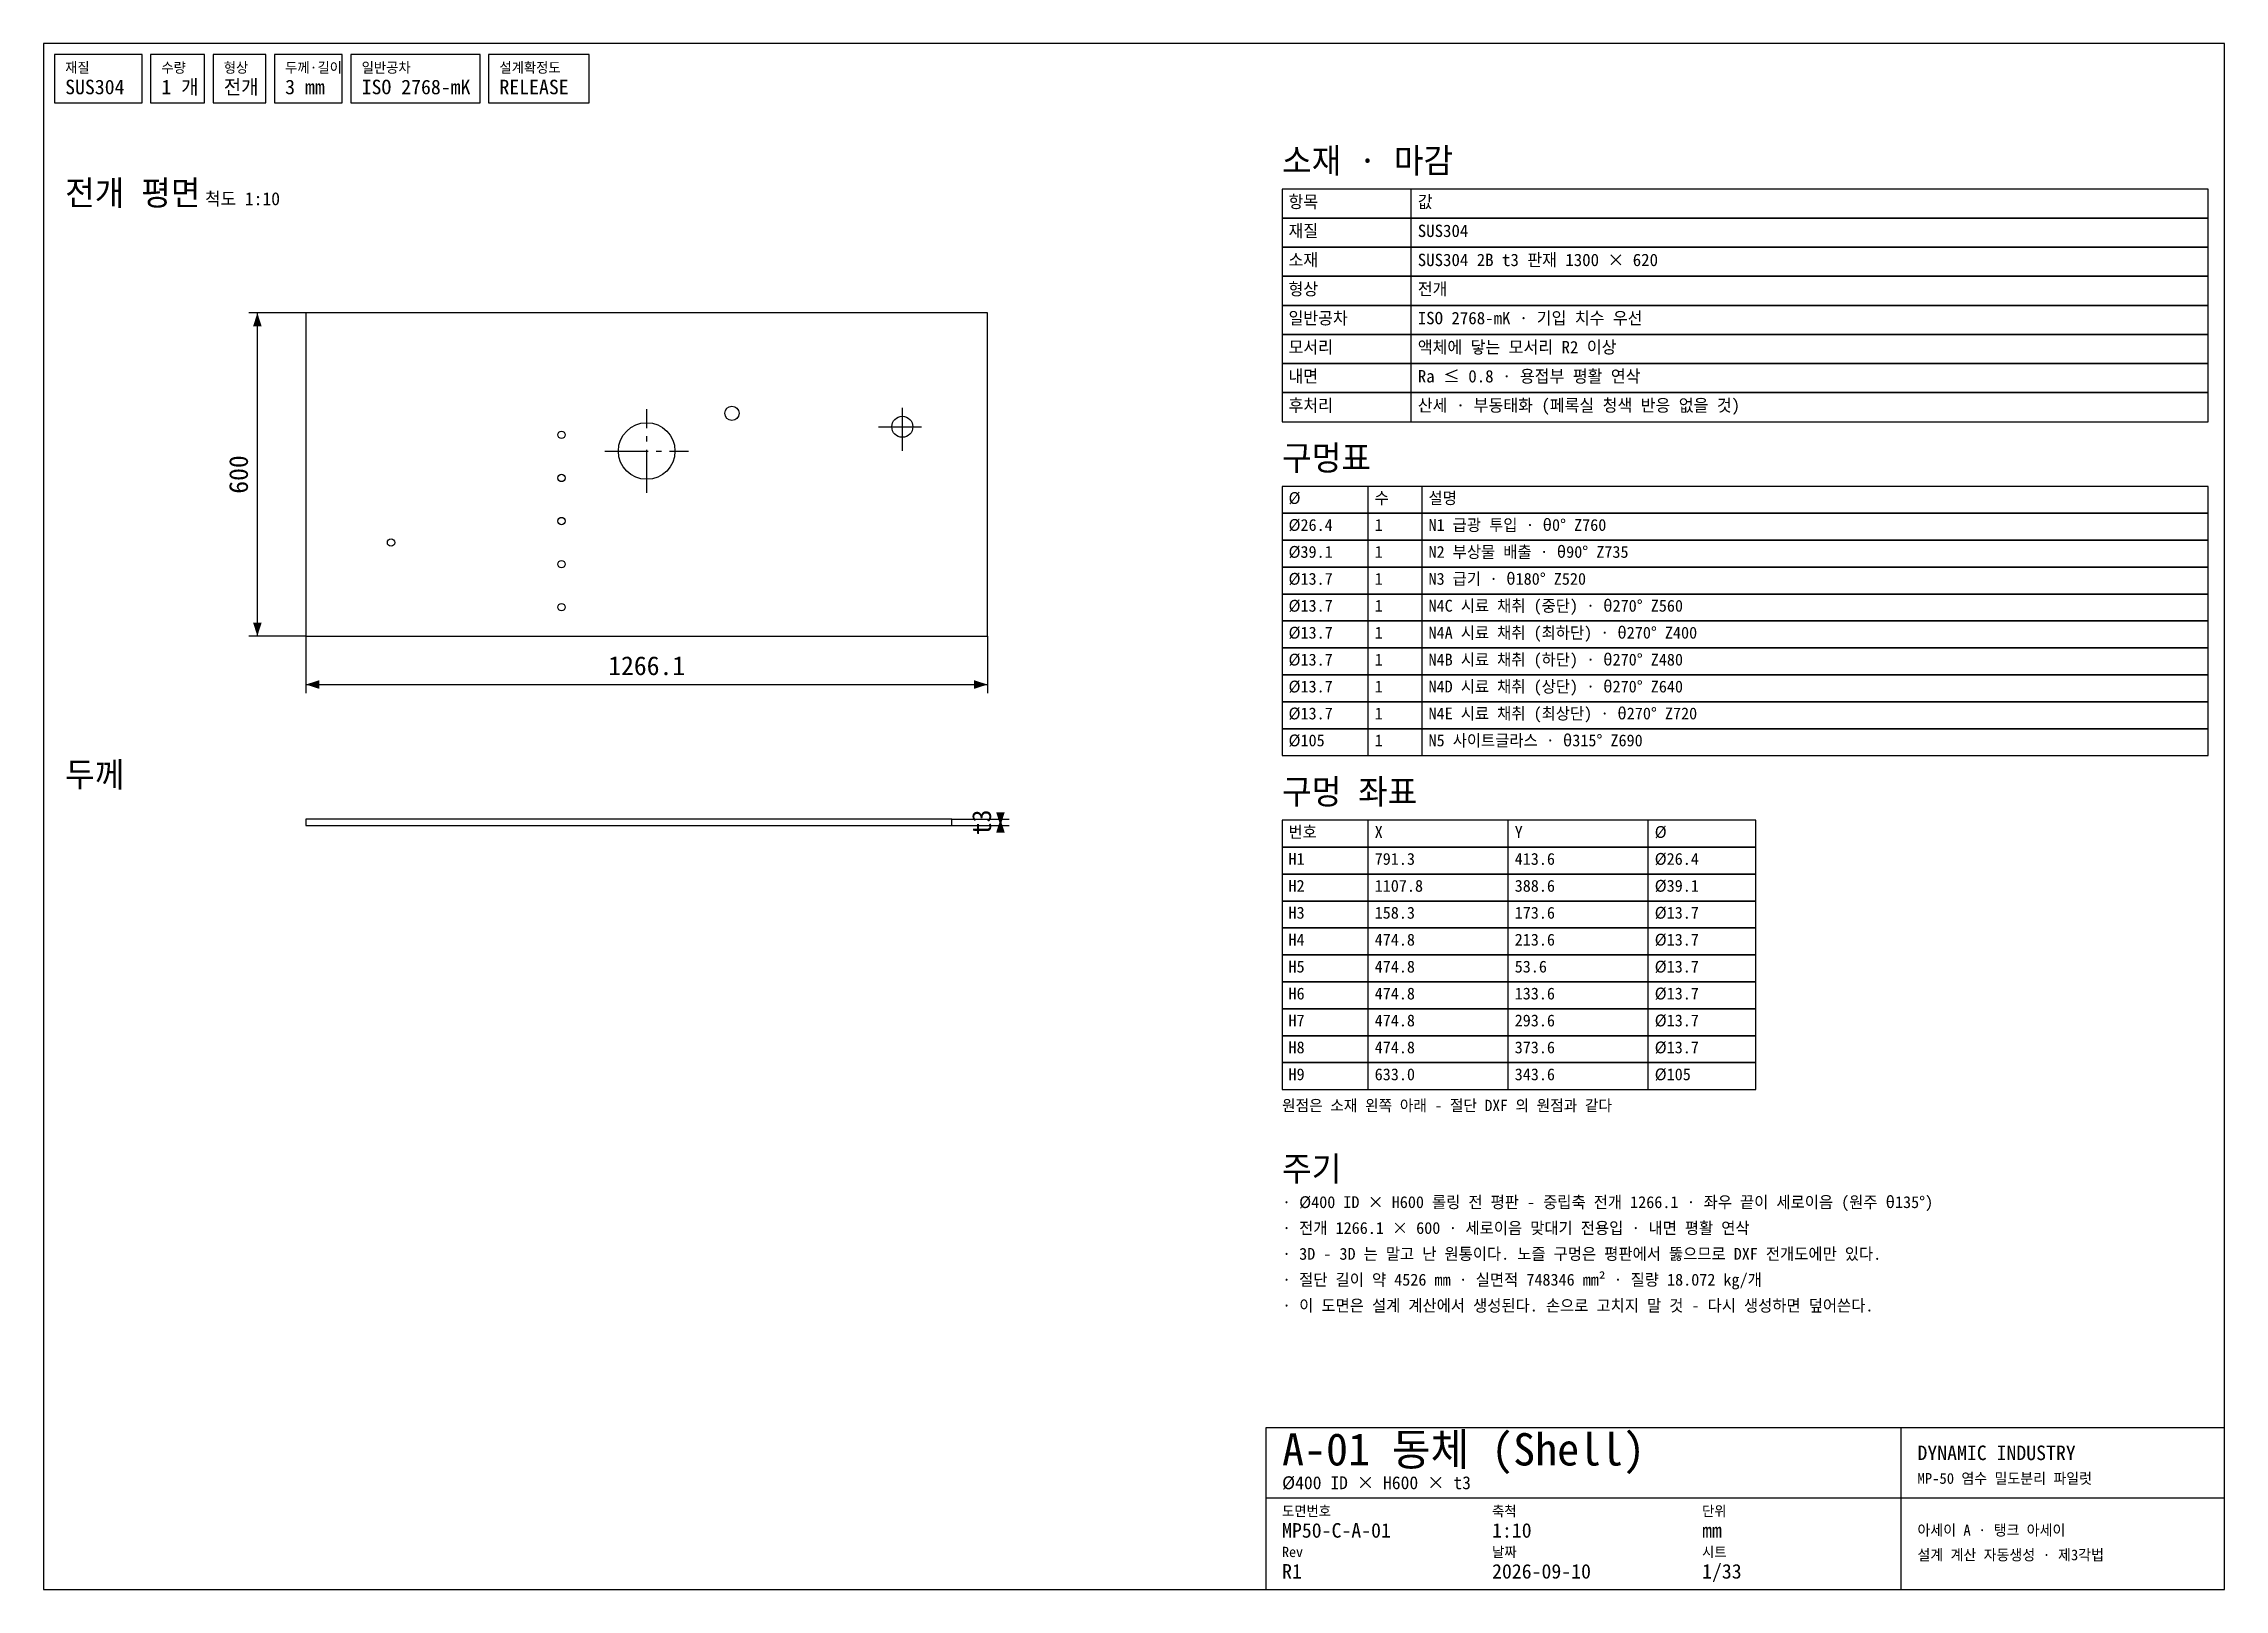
# Model space of a CAD drawing. Header units: millimetres. Extents: x 10 to 415, y 5 to 292.
import ezdxf
from ezdxf.enums import TextEntityAlignment as Align

# ---------------------------------------------------------------- set-up
doc = ezdxf.new("R2010")
doc.units = ezdxf.units.MM
doc.linetypes.add('CENTER', pattern=[12, 8, -1.5, 1, -1.5])
for name, color, linetype in [('CENTER', 2, 'CENTER'), ('CUT', 7, 'CONTINUOUS'), ('DIM', 3, 'CONTINUOUS'), ('FRAME', 7, 'CONTINUOUS'), ('HOLE', 7, 'CONTINUOUS'), ('NOTE', 8, 'CONTINUOUS'), ('TEXT', 3, 'CONTINUOUS')]:
    doc.layers.add(name, color=color, linetype=linetype)

msp = doc.modelspace()

# ---------------------------------------------------------------- linework, layer by layer
at = {"layer": 'CENTER'}
for p, q in [((122, 208.608984), (122, 224.108984)), ((169.477319, 216.403984), (169.477319, 225.313984)), ((165.022319, 220.858984), (173.932319, 220.858984)), ((114.25, 216.358984), (129.75, 216.358984))]:
    msp.add_line(p, q, dxfattribs=at)
at = {"layer": 'CUT'}
for points in [[(58.696908, 182), (185.303092, 182), (185.303092, 242), (58.696908, 242)], [(58.696908, 146.8), (178.696908, 146.8), (178.696908, 148), (58.696908, 148)]]:
    msp.add_lwpolyline(points, close=True, dxfattribs=at)
at = {"layer": 'DIM'}
for p, q in [((58.696908, 242), (48.096908, 242)), ((49.696908, 182), (49.696908, 242)), ((58.696908, 182), (48.096908, 182)), ((58.696908, 182), (58.696908, 171.4)), ((185.303092, 182), (185.303092, 171.4)), ((58.696908, 173), (185.303092, 173)), ((178.696908, 148), (189.296908, 148)), ((178.696908, 146.8), (189.296908, 146.8)), ((187.696908, 146.8), (187.696908, 148))]:
    msp.add_line(p, q, dxfattribs=at)
for points in [[(49.696908, 242), (48.896908, 239.5), (50.496908, 239.5)], [(49.696908, 182), (50.496908, 184.5), (48.896908, 184.5)], [(58.696908, 173), (61.196908, 172.2), (61.196908, 173.8)], [(185.303092, 173), (182.803092, 173.8), (182.803092, 172.2)], [(187.696908, 146.8), (188.496908, 149.3), (186.896908, 149.3)], [(187.696908, 148), (186.896908, 145.5), (188.496908, 145.5)]]:
    msp.add_solid(points, dxfattribs=at)
at = {"layer": 'FRAME'}
for p, q in [((264, 259.6), (264, 265)), ((264, 254.2), (264, 259.6)), ((264, 248.8), (264, 254.2)), ((264, 243.4), (264, 248.8)), ((264, 238), (264, 243.4)), ((264, 232.6), (264, 238)), ((264, 227.2), (264, 232.6)), ((264, 221.8), (264, 227.2)), ((256, 204.8), (256, 209.8)), ((266, 204.8), (266, 209.8)), ((256, 199.8), (256, 204.8)), ((266, 199.8), (266, 204.8)), ((256, 194.8), (256, 199.8)), ((266, 194.8), (266, 199.8)), ((256, 189.8), (256, 194.8)), ((266, 189.8), (266, 194.8)), ((256, 184.8), (256, 189.8)), ((266, 184.8), (266, 189.8)), ((256, 179.8), (256, 184.8)), ((266, 179.8), (266, 184.8)), ((256, 174.8), (256, 179.8)), ((266, 174.8), (266, 179.8)), ((256, 169.8), (256, 174.8)), ((266, 169.8), (266, 174.8)), ((256, 164.8), (256, 169.8)), ((266, 164.8), (266, 169.8)), ((256, 159.8), (256, 164.8)), ((266, 159.8), (266, 164.8)), ((256, 142.8), (256, 147.8)), ((282, 142.8), (282, 147.8)), ((308, 142.8), (308, 147.8)), ((256, 137.8), (256, 142.8)), ((282, 137.8), (282, 142.8)), ((308, 137.8), (308, 142.8)), ((256, 132.8), (256, 137.8)), ((282, 132.8), (282, 137.8)), ((308, 132.8), (308, 137.8)), ((256, 127.8), (256, 132.8)), ((282, 127.8), (282, 132.8)), ((308, 127.8), (308, 132.8)), ((256, 122.8), (256, 127.8)), ((282, 122.8), (282, 127.8)), ((308, 122.8), (308, 127.8)), ((256, 117.8), (256, 122.8)), ((282, 117.8), (282, 122.8)), ((308, 117.8), (308, 122.8)), ((256, 112.8), (256, 117.8)), ((282, 112.8), (282, 117.8)), ((308, 112.8), (308, 117.8)), ((256, 107.8), (256, 112.8)), ((282, 107.8), (282, 112.8)), ((308, 107.8), (308, 112.8)), ((256, 102.8), (256, 107.8)), ((282, 102.8), (282, 107.8)), ((308, 102.8), (308, 107.8)), ((256, 97.8), (256, 102.8)), ((282, 97.8), (282, 102.8)), ((308, 97.8), (308, 102.8)), ((355, 5), (355, 35)), ((237, 22), (415, 22))]:
    msp.add_line(p, q, dxfattribs=at)
for points in [[(10, 5), (415, 5), (415, 292), (10, 292)], [(12, 281), (28.275248, 281), (28.275248, 290), (12, 290)], [(29.875248, 281), (39.860144, 281), (39.860144, 290), (29.875248, 290)], [(41.460144, 281), (51.260144, 281), (51.260144, 290), (41.460144, 290)], [(52.860144, 281), (65.468144, 281), (65.468144, 290), (52.860144, 290)], [(67.068144, 281), (91.051568, 281), (91.051568, 290), (67.068144, 290)], [(92.651568, 281), (111.297632, 281), (111.297632, 290), (92.651568, 290)], [(240, 259.6), (412, 259.6), (412, 265), (240, 265)], [(240, 254.2), (412, 254.2), (412, 259.6), (240, 259.6)], [(240, 248.8), (412, 248.8), (412, 254.2), (240, 254.2)], [(240, 243.4), (412, 243.4), (412, 248.8), (240, 248.8)], [(240, 238), (412, 238), (412, 243.4), (240, 243.4)], [(240, 232.6), (412, 232.6), (412, 238), (240, 238)], [(240, 227.2), (412, 227.2), (412, 232.6), (240, 232.6)], [(240, 221.8), (412, 221.8), (412, 227.2), (240, 227.2)], [(240, 204.8), (412, 204.8), (412, 209.8), (240, 209.8)], [(240, 199.8), (412, 199.8), (412, 204.8), (240, 204.8)], [(240, 194.8), (412, 194.8), (412, 199.8), (240, 199.8)], [(240, 189.8), (412, 189.8), (412, 194.8), (240, 194.8)], [(240, 184.8), (412, 184.8), (412, 189.8), (240, 189.8)], [(240, 179.8), (412, 179.8), (412, 184.8), (240, 184.8)], [(240, 174.8), (412, 174.8), (412, 179.8), (240, 179.8)], [(240, 169.8), (412, 169.8), (412, 174.8), (240, 174.8)], [(240, 164.8), (412, 164.8), (412, 169.8), (240, 169.8)], [(240, 159.8), (412, 159.8), (412, 164.8), (240, 164.8)], [(240, 142.8), (328, 142.8), (328, 147.8), (240, 147.8)], [(240, 137.8), (328, 137.8), (328, 142.8), (240, 142.8)], [(240, 132.8), (328, 132.8), (328, 137.8), (240, 137.8)], [(240, 127.8), (328, 127.8), (328, 132.8), (240, 132.8)], [(240, 122.8), (328, 122.8), (328, 127.8), (240, 127.8)], [(240, 117.8), (328, 117.8), (328, 122.8), (240, 122.8)], [(240, 112.8), (328, 112.8), (328, 117.8), (240, 117.8)], [(240, 107.8), (328, 107.8), (328, 112.8), (240, 112.8)], [(240, 102.8), (328, 102.8), (328, 107.8), (240, 107.8)], [(240, 97.8), (328, 97.8), (328, 102.8), (240, 102.8)], [(237, 5), (415, 5), (415, 35), (237, 35)]]:
    msp.add_lwpolyline(points, close=True, dxfattribs=at)
at = {"layer": 'HOLE'}
for points in [[(136.505773, 223.358984, -1), (139.145773, 223.358984, -1)], [(167.522319, 220.858984, -1), (171.432319, 220.858984, -1)], [(105.489227, 219.358984, -1), (106.859227, 219.358984, -1)], [(116.75, 216.358984, -1), (127.25, 216.358984, -1)], [(105.489227, 211.358984, -1), (106.859227, 211.358984, -1)], [(105.489227, 203.358984, -1), (106.859227, 203.358984, -1)], [(73.837681, 199.358984, -1), (75.207681, 199.358984, -1)], [(105.489227, 195.358984, -1), (106.859227, 195.358984, -1)], [(105.489227, 187.358984, -1), (106.859227, 187.358984, -1)]]:
    msp.add_lwpolyline(points, format="xyb", close=True, dxfattribs=at)

# ---------------------------------------------------------------- texts
at = {"layer": 'DIM'}
for s, p in [('600', (47.946908, 212)), ('t3', (185.946908, 147.4))]:
    msp.add_text(s, height=3.5, rotation=90, dxfattribs=at).set_placement(p, align=Align.CENTER)
msp.add_text('1266.1', height=3.5, dxfattribs=at).set_placement((122, 174.75), align=Align.CENTER)
at = {"layer": 'FRAME'}
for s, height, p in [('SUS304', 2.7, (14, 282.6)), ('1 개', 2.7, (31.875248, 282.6)), ('전개', 2.7, (43.460144, 282.6)), ('3 mm', 2.7, (54.860144, 282.6)), ('ISO 2768-mK', 2.7, (69.068144, 282.6)), ('RELEASE', 2.7, (94.651568, 282.6)), ('소재 · 마감', 4.6, (240, 268)), ('전개 평면', 4.6, (14, 262)), ('항목', 2.3, (241.2, 261.495)), ('값', 2.3, (265.2, 261.495)), ('구멍표', 4.6, (240, 212.8)), ('Ø', 2.2, (241.2, 206.53)), ('수', 2.2, (257.2, 206.53)), ('설명', 2.2, (267.2, 206.53)), ('두께', 4.6, (14, 154)), ('구멍 좌표', 4.6, (240, 150.8)), ('번호', 2.2, (241.2, 144.53)), ('X', 2.2, (257.2, 144.53)), ('Y', 2.2, (283.2, 144.53)), ('Ø', 2.2, (309.2, 144.53)), ('주기', 4.6, (240, 80.8)), ('A-01 동체 (Shell)', 6, (240, 28)), ('DYNAMIC INDUSTRY', 2.7, (358, 29))]:
    msp.add_text(s, height=height, dxfattribs=at).set_placement(p)
at = {"layer": 'NOTE'}
for s, height, p in [('원점은 소재 왼쪽 아래 - 절단 DXF 의 원점과 같다', 2.1, (240, 93.8)), ('· Ø400 ID × H600 롤링 전 평판 - 중립축 전개 1266.1 · 좌우 끝이 세로이음 (원주 θ135°)', 2.2, (240, 75.8)), ('· 전개 1266.1 × 600 · 세로이음 맞대기 전용입 · 내면 평활 연삭', 2.2, (240, 71)), ('· 3D - 3D 는 말고 난 원통이다. 노즐 구멍은 평판에서 뚫으므로 DXF 전개도에만 있다.', 2.2, (240, 66.2)), ('· 절단 길이 약 4526 mm · 실면적 748346 mm² · 질량 18.072 kg/개', 2.2, (240, 61.4)), ('· 이 도면은 설계 계산에서 생성된다. 손으로 고치지 말 것 - 다시 생성하면 덮어쓴다.', 2.2, (240, 56.6))]:
    msp.add_text(s, height=height, dxfattribs=at).set_placement(p)
at = {"layer": 'TEXT'}
for s, height, p in [('재질', 1.9, (14, 286.6)), ('수량', 1.9, (31.875248, 286.6)), ('형상', 1.9, (43.460144, 286.6)), ('두께·길이', 1.9, (54.860144, 286.6)), ('일반공차', 1.9, (69.068144, 286.6)), ('설계확정도', 1.9, (94.651568, 286.6)), ('척도 1:10', 2.4, (40, 262)), ('재질', 2.3, (241.2, 256.095)), ('SUS304', 2.3, (265.2, 256.095)), ('소재', 2.3, (241.2, 250.695)), ('SUS304 2B t3 판재 1300 × 620', 2.3, (265.2, 250.695)), ('형상', 2.3, (241.2, 245.295)), ('전개', 2.3, (265.2, 245.295)), ('일반공차', 2.3, (241.2, 239.895)), ('ISO 2768-mK · 기입 치수 우선', 2.3, (265.2, 239.895)), ('모서리', 2.3, (241.2, 234.495)), ('액체에 닿는 모서리 R2 이상', 2.3, (265.2, 234.495)), ('내면', 2.3, (241.2, 229.095)), ('Ra ≤ 0.8 · 용접부 평활 연삭', 2.3, (265.2, 229.095)), ('후처리', 2.3, (241.2, 223.695)), ('산세 · 부동태화 (페록실 청색 반응 없을 것)', 2.3, (265.2, 223.695)), ('Ø26.4', 2.2, (241.2, 201.53)), ('1', 2.2, (257.2, 201.53)), ('N1 급광 투입 · θ0° Z760', 2.2, (267.2, 201.53)), ('Ø39.1', 2.2, (241.2, 196.53)), ('1', 2.2, (257.2, 196.53)), ('N2 부상물 배출 · θ90° Z735', 2.2, (267.2, 196.53)), ('Ø13.7', 2.2, (241.2, 191.53)), ('1', 2.2, (257.2, 191.53)), ('N3 급기 · θ180° Z520', 2.2, (267.2, 191.53)), ('Ø13.7', 2.2, (241.2, 186.53)), ('1', 2.2, (257.2, 186.53)), ('N4C 시료 채취 (중단) · θ270° Z560', 2.2, (267.2, 186.53)), ('Ø13.7', 2.2, (241.2, 181.53)), ('1', 2.2, (257.2, 181.53)), ('N4A 시료 채취 (최하단) · θ270° Z400', 2.2, (267.2, 181.53)), ('Ø13.7', 2.2, (241.2, 176.53)), ('1', 2.2, (257.2, 176.53)), ('N4B 시료 채취 (하단) · θ270° Z480', 2.2, (267.2, 176.53)), ('Ø13.7', 2.2, (241.2, 171.53)), ('1', 2.2, (257.2, 171.53)), ('N4D 시료 채취 (상단) · θ270° Z640', 2.2, (267.2, 171.53)), ('Ø13.7', 2.2, (241.2, 166.53)), ('1', 2.2, (257.2, 166.53)), ('N4E 시료 채취 (최상단) · θ270° Z720', 2.2, (267.2, 166.53)), ('Ø105', 2.2, (241.2, 161.53)), ('1', 2.2, (257.2, 161.53)), ('N5 사이트글라스 · θ315° Z690', 2.2, (267.2, 161.53)), ('Ø26.4', 2.2, (309.2, 139.53)), ('H1', 2.2, (241.2, 139.53)), ('791.3', 2.2, (257.2, 139.53)), ('413.6', 2.2, (283.2, 139.53)), ('H2', 2.2, (241.2, 134.53)), ('1107.8', 2.2, (257.2, 134.53)), ('388.6', 2.2, (283.2, 134.53)), ('Ø39.1', 2.2, (309.2, 134.53)), ('H3', 2.2, (241.2, 129.53)), ('158.3', 2.2, (257.2, 129.53)), ('173.6', 2.2, (283.2, 129.53)), ('Ø13.7', 2.2, (309.2, 129.53)), ('H4', 2.2, (241.2, 124.53)), ('474.8', 2.2, (257.2, 124.53)), ('213.6', 2.2, (283.2, 124.53)), ('Ø13.7', 2.2, (309.2, 124.53)), ('H5', 2.2, (241.2, 119.53)), ('474.8', 2.2, (257.2, 119.53)), ('53.6', 2.2, (283.2, 119.53)), ('Ø13.7', 2.2, (309.2, 119.53)), ('H6', 2.2, (241.2, 114.53)), ('474.8', 2.2, (257.2, 114.53)), ('133.6', 2.2, (283.2, 114.53)), ('Ø13.7', 2.2, (309.2, 114.53)), ('H7', 2.2, (241.2, 109.53)), ('474.8', 2.2, (257.2, 109.53)), ('293.6', 2.2, (283.2, 109.53)), ('Ø13.7', 2.2, (309.2, 109.53)), ('H8', 2.2, (241.2, 104.53)), ('474.8', 2.2, (257.2, 104.53)), ('373.6', 2.2, (283.2, 104.53)), ('Ø13.7', 2.2, (309.2, 104.53)), ('H9', 2.2, (241.2, 99.53)), ('633.0', 2.2, (257.2, 99.53)), ('343.6', 2.2, (283.2, 99.53)), ('Ø105', 2.2, (309.2, 99.53)), ('Ø400 ID × H600 × t3', 2.4, (240, 23.6)), ('MP-50 염수 밀도분리 파일럿', 2, (358, 24.6)), ('도면번호', 1.9, (240, 18.6)), ('축척', 1.9, (279, 18.6)), ('단위', 1.9, (318, 18.6)), ('MP50-C-A-01', 2.7, (240, 14.6)), ('1:10', 2.7, (279, 14.6)), ('mm', 2.7, (318, 14.6)), ('아세이 A · 탱크 아세이', 2, (358, 15)), ('Rev', 1.9, (240, 11)), ('날짜', 1.9, (279, 11)), ('시트', 1.9, (318, 11)), ('설계 계산 자동생성 · 제3각법', 2, (358, 10.4)), ('R1', 2.7, (240, 7)), ('2026-09-10', 2.7, (279, 7)), ('1/33', 2.7, (318, 7))]:
    msp.add_text(s, height=height, dxfattribs=at).set_placement(p)

doc.saveas('drawing.dxf')
